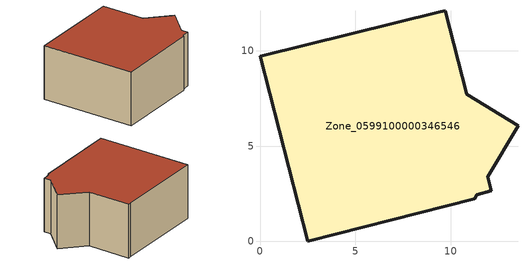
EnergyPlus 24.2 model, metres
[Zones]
Zone_0599100000346546
 floor ground (C_G): 2.5,0 0,9.71 9.47,12.04 9.72,12.11 10.84,7.71 13.54,6.08 11.95,3.4 12.14,2.65 11.37,2.44 11.27,2.24 z0
 wall outside (C_F): 11.95,3.4 13.54,6.08 10.84,7.71 9.72,12.11 9.47,12.04 0,9.71 2.5,0 11.27,2.24 11.37,2.44 12.14,2.65 11.95,3.4 z0:5.79
 roof outside (C_R): 11.27,2.24 11.37,2.44 12.14,2.65 11.95,3.4 13.54,6.08 10.84,7.71 9.72,12.11 9.47,12.04 0,9.71 2.5,0 z5.79
[BUILDING]
Pand.0599100000346546: North Axis=0; Terrain=City; Loads Convergence Tolerance Value=0.04; Temperature Convergence Tolerance Value=0.4; Solar Distribution=FullExterior; Maximum Number of Warmup Days=25; Minimum Number of Warmup Days=1
[Site:Location]
Rotterdam.The.Hague.AP_ZH_NLD Design_Conditions: Latitude=51.96; Longitude=4.45; Time Zone=1; Elevation=-4.5
[SITE:GROUNDTEMPERATURE:BUILDINGSURFACE]
18, 18, 18, 18, 18, 18, 18, 18, 18, 18, 18, 18
[MATERIAL] Thermal Absorptance=0.9; Solar Absorptance=0.7; Visible Absorptance=0.7
Name | Roughness | Thickness | Conductivity | Density | Specific Heat
G.D.1992-2005 | MediumSmooth | 0.15 | 0.06 | 540 | 1210
F.D.1992-2005 | Rough | 0.3 | 0.12 | 1920 | 840
R.D.1992-2005 | MediumRough | 0.2 | 0.08 | 1500 | 1000
[CONSTRUCTION]
C_G: G.D.1992-2005
C_F: F.D.1992-2005
C_R: R.D.1992-2005
[ZONE]
Zone_0599100000346546: Type=1; Multiplier=1; Ceiling Height=Autocalculate; Volume=Autocalculate; Floor Area=autocalculate; Part of Total Floor Area=Yes
[ZONEINFILTRATION:DESIGNFLOWRATE]
Infil_Zone_0599100000346546: Zone or ZoneList or Space or SpaceList=Zone_0599100000346546; Schedule=AlwaysOn; Design Flow Rate Calculation Method=Flow/Area; Flow Rate per Floor Area=0.0021; Constant Term Coefficient=1; Temperature Term Coefficient=0; Velocity Term Coefficient=0; Velocity Squared Term Coefficient=0
[HVACTEMPLATE:ZONE:IDEALLOADSAIRSYSTEM]
Zone_0599100000346546: Maximum Heating Supply Air Temperature=50; Minimum Cooling Supply Air Temperature=13; Maximum Heating Supply Air Humidity Ratio=0.0156; Minimum Cooling Supply Air Humidity Ratio=0.0077; Heating Limit=NoLimit; Cooling Limit=NoLimit; Dehumidification Control Type=ConstantSensibleHeatRatio; Cooling Sensible Heat Ratio=0.7; Dehumidification Setpoint=60; Humidification Control Type=None; Humidification Setpoint=30; Outdoor Air Method=None; Outdoor Air Flow Rate per Person=0.00944; Outdoor Air Flow Rate per Zone Floor Area=0; Outdoor Air Flow Rate per Zone=0; Demand Controlled Ventilation Type=None; Outdoor Air Economizer Type=NoEconomizer; Heat Recovery Type=None; Sensible Heat Recovery Effectiveness=0.7; Latent Heat Recovery Effectiveness=0.65
[ZONECONTROL:THERMOSTAT]
ThermostatControl_Zone_0599100000346546: Zone or ZoneList=Zone_0599100000346546; Control Type Schedule=DualSetpointControlType; Control 1=Thermostat_Zone_0599100000346546; Temperature Difference Between Cutout And Setpoint=0
[THERMOSTATSETPOINT:DUALSETPOINT]
Thermostat_Zone_0599100000346546: Heating Setpoint Temperature Schedule=HeatingSetpoint_Zone_0599100000346546; Cooling Setpoint Temperature Schedule=CoolingSetpoint_Zone_0599100000346546
[SCHEDULE:COMPACT]
HeatingSetpoint_Zone_0599100000346546: Through: 12/31, For: AllDays, Until: 24:00, 21
CoolingSetpoint_Zone_0599100000346546: Through: 12/31, For: AllDays, Until: 24:00, 24
DualSetpointControlType: Through: 12/31, For: AllDays, Until: 24:00, 4
AlwaysOn: Through: 12/31, For: AllDays, Until: 24:00, 1
